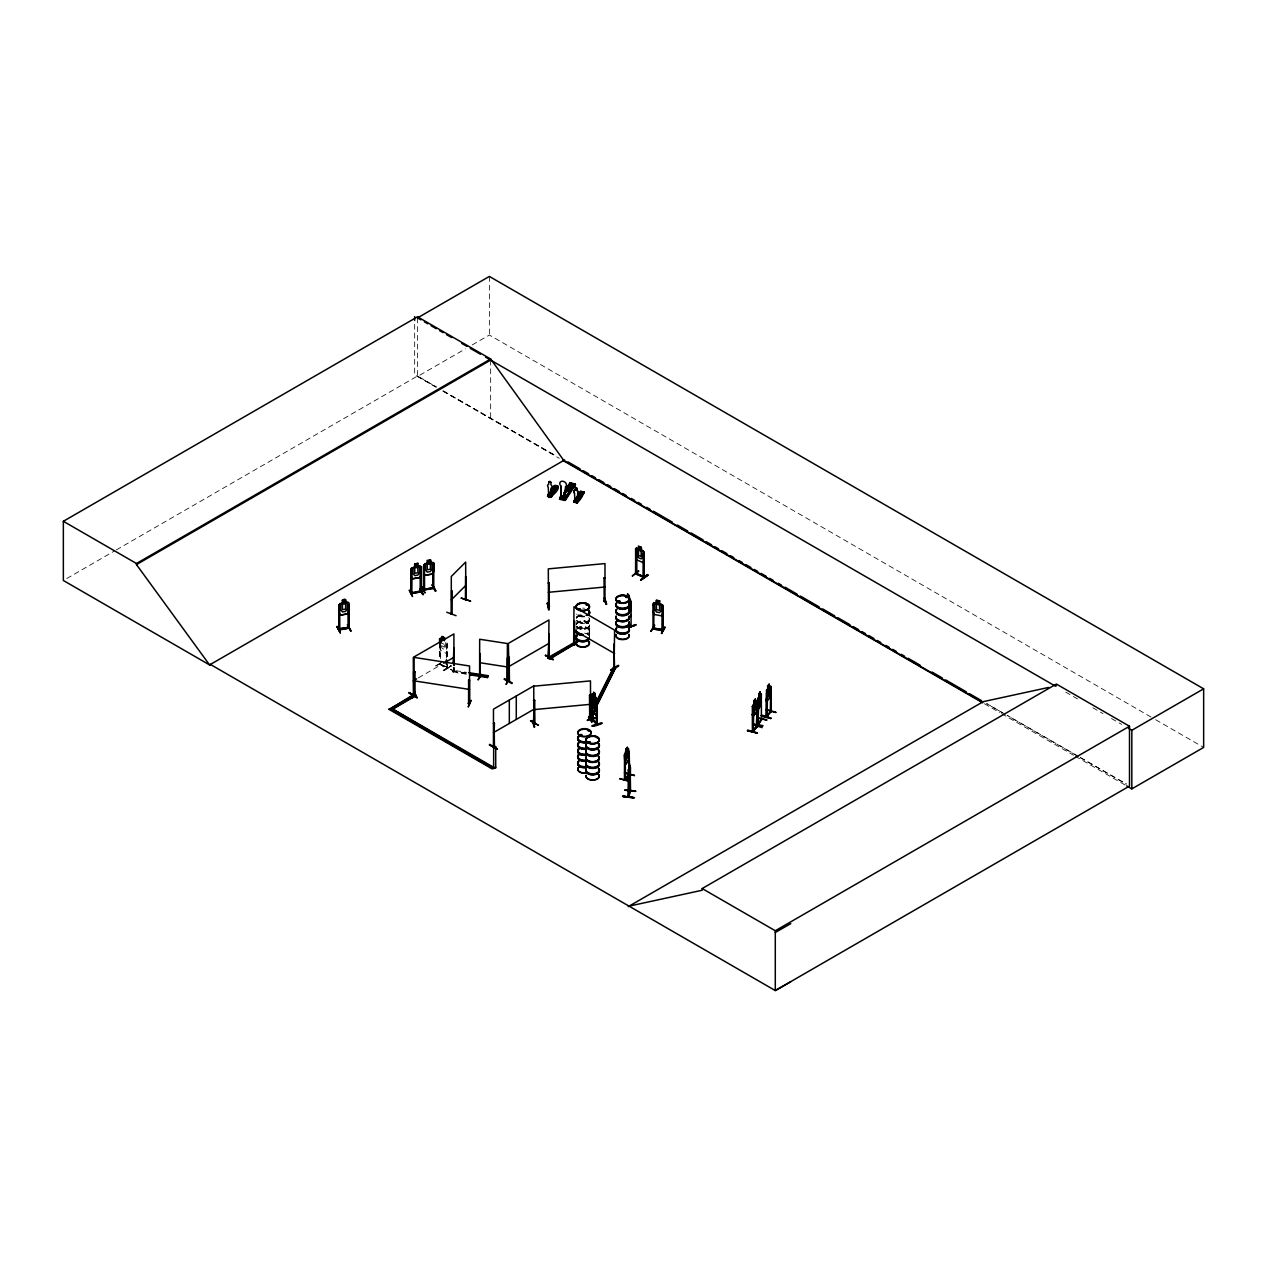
<?xml version="1.0" encoding="UTF-8"?>
<svg xmlns="http://www.w3.org/2000/svg" width="1267" height="1267" viewBox="0 0 1267 1267"><rect width="100%" height="100%" fill="white"/><g stroke="black" fill="none" stroke-linecap="round" stroke-linejoin="round"><path stroke-width="0.75" stroke-dasharray="5 3.75" d="M589.472 634.197L589.488 631.378M589.472 631.473L589.472 636.889A6.715 3.88 0 0 0 589.266 635.891M578.481 628.036L579.668 627.054M578.734 627.989L579.383 626.959M580.112 627.909L579.858 627.308M586.13 623.269L587.302 623.348L586.209 623.443M589.282 620.387L589.63 619.056M589.393 626.167L589.63 624.884M589.282 632.36L589.282 629.572M442.943 661.501L435.737 666.062M466.272 674.282L452.794 671.462L453.333 670.306L466.81 672.381M452.794 672.191L453.333 671.035L466.81 673.11M447.283 664.336L447.093 668.438L439.443 664.066M440.156 664.51L440.045 663.655M439.776 663.971C451.305 673.015 446.443 664.827 446.507 667.804M453.396 671.352L454.267 670.892L453.396 671.589M453.475 667.535L453.396 672.207L454.267 670.892M576.168 623.76C579.051 619.547 588.379 619.547 589.63 625.074M576.168 624.029C579.067 620.022 586.478 620.022 589.377 624.029M589.377 625.93C586.89 630.317 578.655 630.317 576.168 625.93M453.253 671.938L454.172 671.763L453.903 666.996M454.172 671.795L454.172 667.139M588.68 626.896L586.178 628.575M446.332 644.555L447.283 644.792L446.332 644.555L446.332 658.238M435.785 665.713L443.307 661.627M435.721 666.094L440.552 663.544M447.362 667.424L440.298 663.94L446.269 667.186M443.498 670.116C466.652 656.084 427.882 680.601 451.02 665.666M443.862 670.766L451.4 666.315M450.704 669.214L457.941 673.331M453.903 671.605L453.222 667.392M66.771 578.528L114.648 550.876M116.358 549.894L417.54 375.998L436.244 386.799M417.54 317.89L417.54 376.489L465.432 348.853M472.258 344.893L489.363 335.026L1153.968 718.737M439.506 646.724L440.251 650.05L446.142 653.424L446.998 651.048M447.013 656.67L447.077 643.256L446.206 641.72M418.379 677.877L442.056 664.209M579.906 627.909L578.702 628.131M586.162 628.353L581.015 628.733L576.865 626.896M450.355 669.34L457.989 673.664M452.794 671.462L466.272 673.553M446.998 668.438L447.013 664.494M435.991 386.942L414.673 374.684L414.673 322.388M442.817 390.87L555.263 455.534L443.054 390.727M1005.412 714.398L986.676 703.613L1005.364 714.414M1078.676 756.526L1007.122 715.364L1078.486 756.637M1080.371 757.492L1126.379 783.956M1155.694 719.719L1203.65 747.419M1065.721 692.115L1077.583 698.956M1092.835 707.762L1103.019 713.638M1111.492 718.532L1121.659 724.407M1080.181 757.603L1126.094 784.115M417.54 376.489L436.244 387.29M443.054 391.218L559.238 458.29M984.396 703.755L999.821 712.672M1001.548 713.654L1073.545 755.227M1075.255 756.225L1124.969 784.922M439.491 641.72L446.998 646.027M442.088 645.885L444.416 647.231L444.416 643.636M439.522 664.146L439.443 663.211M451.084 666.109L443.561 670.576M440.837 645.172L442.088 648.197L444.416 649.543L445.667 647.96L445.667 642.575M589.282 636.034L589.503 637.048M589.488 630.554L589.503 619.405A6.715 3.88 0 0 1 583.644 623.38A6.715 3.88 0 0 1 576.295 620.545M490.662 360.097L490.662 418.696M489.363 276.428L489.363 335.026M447.077 643.256L447.283 656.528M446.586 644.412L446.586 658.08M440.473 644.824L440.473 662.403M440.203 643.018L440.203 658.65M439.776 642.48L439.776 658.111M439.522 642.638L439.522 658.254M576.295 618.534A6.715 3.88 0 0 1 582.772 615.667M588.585 617.599A6.715 3.88 0 0 1 589.266 618.534M589.583 619.167A6.81 3.928 0 0 1 584.53 622.952A6.81 3.928 0 0 1 576.881 621.131M576.881 617.203A6.81 3.928 0 0 1 582.772 615.224M576.279 623.95A6.731 3.88 0 0 1 586.637 621.78A6.731 3.88 0 0 1 586.637 628.131A6.731 3.88 0 0 1 576.279 625.961M576.279 623.728A6.731 3.88 0 0 1 586.637 621.543A6.731 3.88 0 0 1 586.637 627.909A6.731 3.88 0 0 1 576.279 625.74M589.25 619.452A6.699 3.864 0 0 1 582.772 622.319A6.699 3.864 0 0 1 576.295 619.452M576.295 617.457A6.699 3.864 0 0 1 582.772 614.59M589.583 618.834A6.81 3.928 0 0 1 584.53 622.62A6.81 3.928 0 0 1 576.881 620.798M576.881 616.871A6.81 3.928 0 0 1 582.772 614.891M582.772 615.857A6.699 3.864 0 0 1 576.295 612.99M582.772 608.112A6.699 3.864 0 0 1 584.515 608.255M584.515 616.807A6.699 3.864 0 0 1 576.295 614.067M584.53 616.491A6.81 3.928 0 0 1 576.881 614.653M584.53 616.158A6.81 3.928 0 0 1 576.881 614.321M576.311 624.568A6.683 3.864 0 0 1 586.605 622.398A6.683 3.864 0 0 1 586.605 628.717A6.683 3.864 0 0 1 576.311 626.563M576.279 624.203A6.731 3.88 0 0 1 586.637 622.018A6.731 3.88 0 0 1 586.637 628.384A6.731 3.88 0 0 1 576.279 626.215M576.881 629.161A6.81 3.928 0 0 1 586.922 628.004A6.81 3.928 0 0 1 587.587 633.912M578.021 628.765A6.715 3.88 0 0 1 587.524 628.765A6.715 3.88 0 0 1 587.524 634.244M576.881 628.828A6.81 3.928 0 0 1 586.922 627.672A6.81 3.928 0 0 1 587.587 633.579M576.96 628.48A6.715 3.88 0 0 1 587.524 627.672A6.715 3.88 0 0 1 586.13 633.785M584.515 633.136A6.715 3.88 0 0 1 586.13 633.532M587.524 634.149A6.715 3.88 0 0 1 588.585 634.957M587.587 634.482A6.81 3.928 0 0 1 588.664 635.305"/><path stroke-width="1.5" d="M629.952 776.956L630.016 773.44M550.179 481.476L548.754 481.951L548.706 484.311A2.391 1.821 33.2 0 0 548.247 487.288L548.706 494.922L551.002 495.318L551.414 487.969A2.391 1.821 33.2 0 0 550.955 484.802L550.971 482.347M551.002 495.318L551.414 487.969M564.718 498.089L565.494 486.829A3.595 2.74 33.2 0 0 565.494 482.679A3.595 2.74 33.2 0 0 560.743 481.65A3.595 2.74 33.2 0 0 560.743 485.784L561.36 497.361L560.743 485.784M577.657 493.782L577.609 493.861A2.391 1.821 33.2 0 0 577.134 490.693L577.198 488.492L577.198 490.614A2.391 1.821 33.2 0 1 577.657 493.782L577.134 501.304L574.901 500.813L574.489 493.101A2.391 1.821 33.2 0 1 574.901 490.202L575.519 487.288M622.936 796.69C657.716 800.475 599.861 792.936 633.516 797.798M628.179 781.09L629.446 766.377M628.543 773.456L628.527 796.959L630.459 791.416M456.088 615.699L446.76 612.23M628.939 757.112L628.48 760.453C619.389 770.97 630.602 760.628 629.097 757.096M756.399 700.778L756.447 712.276L752.931 716.615L752.392 714.366M628.036 779.363L628.353 781.644L628.242 769.988M762.766 726.07L752.55 724.106L762.797 725.595M549.957 496.284L549.941 494.209M563.324 496.363L562.01 497.218L563.324 496.426M563.245 496.395L562.706 497.393M628.796 768.705L628.147 796.927L630.158 790.814L630.016 765.711M629.461 781.01L619.769 778.651M629.446 781.422L619.737 778.762M757.381 733.15L747.467 730.774L757.381 732.785M770.859 718.595C763.748 713.654 753.136 715.142 770.89 718.5M451.242 614.067L451.242 613.212M465.797 599.259L465.401 600.035L465.67 576.327L465.781 600.162L465.67 562.089L451.305 576.437L451.29 614.147M578.306 609.475L579.051 609.237M578.481 609.079L580.112 609.475M586.431 605.135L586.969 604.422M586.653 604.343L587.239 605.008L586.209 604.818M581.933 735.256L580.096 735.288M588.189 730.521L588.854 731.011M588.648 730.552L588.236 730.647M618.866 601.667L619.785 601.271M588.062 742.399L589.551 741.654M588.617 742.51L589.915 741.86M627.07 597.39L626.104 597.28L626.975 596.979M596.583 737.505L596.995 737.663M596.155 709.457C597.897 700.746 596.709 716.488 593.843 706.638M596.63 713.004L596.044 715.111L592.433 710.914L591.784 699.827L593.399 700.619M596.678 712.893L596.076 715.253L592.322 710.945L591.784 707.572M635.575 573.903L644.143 577.562L644.048 552.364L643.145 550.907L636.572 548.057L635.606 548.738L635.654 573.951L635.86 550.242L636.636 550.575L636.715 574.062L635.527 573.001L636.398 573.397M643.62 576.168L643.889 576.675M478.15 679.904L480.652 673.981M761.388 694.047L758.062 698.022L757.761 703.486L757.65 699.622L758.996 696.771M630.348 617.092L630.903 614.748M761.53 718.864L757.618 724.898L758.363 723.568M760.992 718.88L761.815 718.341L761.419 719.814L761.324 693.92L761.055 705.133L758.046 709.599M409.098 693.207C433.599 707.683 392.944 682.327 416.78 697.547M409.463 692.954L417.128 697.262M504.535 678.922L512.201 682.929M489.68 744.315L497.361 749.161L489.315 744.964M489.632 744.758L497.282 749.13M504.583 678.526L504.171 679.255L511.868 683.547M587.334 720.448L596.963 717.629M625.36 778.746L624.853 780.092L628.986 775.166L628.495 748.876L624.362 754.815L624.995 764.84M628.575 749.035L627.498 750.317L627.45 747.245L625.898 749.082L626.056 752.028L624.52 754.831L624.473 780.044L629.018 774.565M756.922 726.102L752.408 731.819L752.345 706.574L753.833 703.739L753.295 731.376L753.263 730.441L752.36 730.916L753.231 731.392M630.507 767.485L629.937 791.495L630.142 767.438L630.538 790.941M625.074 790.085L635.749 791.083L625.154 789.879M628.147 796.832L630.095 790.893M628.796 765.822L629.477 763.811L628.828 765.981M628.828 766.947L629.05 765.585M628.258 770.051L630.158 765.727M628.717 769.687L629.351 767.818L628.717 775.056M628.21 781.628L629.937 776.909M349.058 627.323L338.653 628.939L348.948 627.117M338.653 629.794L348.948 627.973M347.807 628.179L348.013 627.26M412.092 593.257C435.579 587.84 405.598 594.033 412.092 592.402M410.936 593.463L421.087 591.641M421.341 590.992L420.438 591.182C420.533 593.732 419.266 589.788 421.23 590.786M423.796 589.313L432.696 587.92L423.542 589.282M433.726 588.11L423.621 589.836M629.604 606.26L629.097 605.452L629.113 610.694M339.049 612.484L340.094 615.144L347.855 613.782L349.106 610.789L347.95 613.861L339.984 615.192L338.97 612.579M423.542 566.476L424.588 566.507L423.542 566.476L423.542 590.137L433.726 588.347L433.837 563.118L433.884 570.926L432.633 573.919L424.793 575.408L423.748 572.716M433.837 570.863L432.712 573.999L424.746 575.329L423.827 572.621M575.836 500.861L575.883 499.958M644.048 560.046L643.098 562.611L636.477 559.729L635.686 556.419L636.62 559.602M552.903 489.743L554.202 490.028L552.95 490.313M576.152 502.175L575.978 500.101L576.089 502.27L574.585 499.911L573.888 502.001L574.806 502.445M580.223 495.54L579.526 496.442L578.956 495.555M626.009 749.114L625.185 753.881L625.961 760.659L628.163 755.718L627.403 750.286M624.52 779.062L625.36 779.601L625.28 756.146M756.637 725.943L757.476 725.5L752.772 730.457M756.542 726.799L757.033 701.142L755.48 701.934M757.397 726.466L757.048 702.852L756.573 726.862M767.659 688.82L766.978 716.488L766.123 716.013L771.16 711.373M770.811 711.278L766.171 716.742M770.288 711.911L770.764 687.902L771.16 711.516L770.336 711.769M771.112 710.66L770.827 711.056M771.112 711.516L766.519 716.964L766.583 692.875M337.07 626.484L340.285 632.867L337.133 626.436M409.352 590.153L412.567 596.535L409.352 590.485M421.848 586.621L425.063 593.004L421.388 587.096M415.022 671.795L413.992 671.858L415.022 671.795L415.038 695.456C415.861 693.239 412.345 694.934 415.133 694.395M415.228 691.687L412.504 698.054M412.044 698.054L414.927 694.585M468.6 680.094L469.55 680.236L468.6 680.094L468.584 703.818L469.519 703.929L469.55 665.999L414.087 657.415L413.897 695.33L414.8 695.456M468.394 703.122L469.566 703.042M469.455 703.628L468.394 703.723L469.645 703.692M468.252 706.796L470.96 700.303M468.347 706.733L471.039 700.683M480.145 653.55L480.193 677.006L478.197 679.54M507.307 657.985L507.323 681.456M506.325 684.37L508.796 677.845M506.071 684.259L509.049 678.304M470.12 674.883L487.447 677.56L488.001 675.659L468.742 672.682M487.447 677.56L488.001 675.659M549.134 609.728L547.312 603.124L549.054 609.617M532.71 720.86L534.547 726.593M632.344 576.105L638.821 571.132M573.777 644.602L573.999 620.941L574.775 644.824L573.65 644.523L573.999 606.703L614.606 630.142L614.067 667.424M614.178 667.123L614.685 667.867L613.687 667.646M594.017 711.373L590.565 718.231L588.553 717.898L592.006 710.296M596.329 701.728L613.592 667.424L615.604 667.757L595.743 707.936M597.185 700.746L613.592 668.152C612.531 666.141 615.857 667.028 613.576 666.933M594.017 710.644L590.565 717.502L588.553 717.17M595.743 707.208L615.604 667.757M654.596 625.645L651.127 631.409M413.295 694.965L414.341 693.936L416.019 695.631L414.547 694.047L389.159 709.425L492.15 768.879L495.714 768.024L495.714 746.58L493.623 746.58M414.246 694.839L413.485 695.25L414.056 694.601M508.78 681.218L509.128 679.777M534.405 722.76L533.391 722.871M534.341 723.6C533.391 722.317 532.647 724.486 534.421 723.52L534.072 699.97L533.565 724.011L534.848 723.774M652.964 627.64L653.978 628.923L653.028 628.796L652.964 603.599L654.073 602.712L661.802 604.359M653.994 605.246L652.948 605.278L653.994 605.246L653.724 628.939M656.322 603.219L656.354 600.273L659.711 600.922L659.569 603.931L661.231 605.214L661.231 610.599L659.569 612.595L656.433 611.993L654.754 609.364L654.754 603.979L656.433 603.33L656.464 600.384L659.711 600.922M652.964 611.343L654.01 614.4L661.881 615.92L663.021 613.276M659.679 603.868L663.069 605.452L663.053 630.665L662.118 630.523M662.15 606.814L663.069 607.004L662.15 606.814L661.928 630.475L663.179 630.459M650.684 631.378L654.58 625.154M653.867 628.891L653.059 627.656M664.842 627.133L661.422 633.516L664.89 627.181M661.564 633.468L664.906 627.545M548.263 605.927L549.45 605.816L548.247 605.658M549.229 606.719L549.276 583.026L548.31 583.121L549.276 583.026M534.896 723.172L533.676 723.029L534.912 723.378M534.848 722.919L533.74 724.106L533.787 686.191L590.47 680.886L590.612 718.817L589.488 718.927L589.598 717.74C591.737 716.853 592.687 729.254 590.691 717.027M629.145 607.368L630.016 600.558L629.145 595.838L627.529 594.001L629.303 595.759L629.24 598.689L631.061 601.429L630.459 611.438M629.113 613.006L630 611.565L629.113 604.343L630.966 607.083M630.966 625.771L631.061 626.627L631.061 601.429M630.523 626.167L630.443 625.264M758.885 708.285L758.854 693.825L760.089 691.925L760.042 706.495M760.152 692.099L759.091 694.981L759.836 692.875M761.024 693.651L760.152 694.981L760.2 691.94M758.885 697.705L760.042 695.931M758.885 703.09L760.042 701.316M547.962 496.395L548.405 494.019L551.493 495.508L551.763 494.748L551.763 495.777M551.493 494.7L550.797 496.585L547.962 495.967L548.659 494.082M547.455 496.316L554.566 485.404C566.111 485.356 547.027 501.384 548.563 496.553M548.722 494.732L554.598 485.736L555.469 486.053L550.496 493.544M550.068 493.449L555.184 485.863M548.928 496.062L548.928 494.352L549.957 494.573L548.864 494.447M550.29 493.37L554.962 485.926M551.303 497.139L557.274 486.195L550.163 496.886L557.923 486.132L550.812 497.028L550.797 495.761M560.885 499.341L559.856 497.408L560.901 495.809L561.297 497.107M560.901 495.809L560.901 497.329L565.937 498.438L565.541 496.822L564.496 499.641L560.252 498.707L561.297 495.888M559.586 499.261L561.645 496.11M565.383 490.171L570.419 491.58L565.383 490.171L570.15 482.885L575.186 483.994L564.575 500.354L575.186 483.994M561.899 495.793L560.125 499.372M564.021 492.831L570.15 482.885M564.243 493.069L570.514 483.646M564.338 493.085L570.736 483.677L569.881 483.503M564.575 493.148L571.116 483.408M563.973 494.621L571.179 483.598M564.195 494.859L571.496 483.851M574.917 484.596L574.204 484.073L563.514 500.085L564.512 500.322M574.585 484.517L564.179 500.243L574.204 484.073M574.901 490.202L574.949 490.123A2.391 1.821 33.2 0 0 574.489 493.101L574.489 493.101M574.157 501.859L574.854 499.974M580.761 491.295L573.65 502.207L580.761 491.295L584.119 492.245L576.358 502.777L584.15 492.356M574.078 502.286L581.41 491.644L574.284 502.334M581.41 491.644L573.634 502.191M576.786 502.872C589.408 479.607 582.392 500.56 576.596 502.698M576.849 502.888L584.119 492.039M757.999 700.873L758.141 724.882M758.965 696.739L757.999 724.914L761.831 719.244L758.379 723.726M619.753 601.382L618.565 601.936M619.959 601.857L619.42 600.906M625.993 597.311L626.975 597.454M580.476 735.383L581.125 734.401L581.49 735.303M581.49 734.923L580.318 734.717L581.965 735.098M589.979 742.541L588.11 742.145M339.904 628.939L339.778 629.842L339.699 606.164L338.764 606.339L338.764 630L348.868 628.258M414.594 566.824L411.221 568.44L411.189 593.7L411.046 570.007L411.981 569.833L411.838 593.225M420.201 592.053L420.201 568.392L421.135 568.218L421.341 591.847L421.388 566.713L418.015 566.286M424.556 589.979L424.477 566.301M592.069 718.5L592.861 718.801M592.069 719.355L597.169 723.695L596.361 724.233M592.861 719.656L592.402 711.373M597.153 724.597L592.56 718.357M626.215 749.288L627.498 747.435M626.215 750.254L627.133 748.195M628.147 796.072L628.67 796.848L629.129 751.078L629.683 772.189L628.717 777.368L628.369 776.069M628.654 774.47L625.328 778.904M634.213 775.372L624.536 772.981L634.419 775.515M753.992 703.803L753.833 700.857L755.37 699.02L755.433 702.092M753.944 700.889L755.48 699.051M767.707 688.852L767.549 685.906L769.196 684.101L769.813 692.542L767.596 697.483L766.836 696.09M756.542 700.683L752.297 706.59M766.567 690.056L770.589 686.255M752.867 707.825L752.741 731.914L757.413 726.419M752.851 716.441L756.557 712.307L756.922 708.839M770.225 697.293L766.646 701.665L766.012 699.384M747.467 730.821L747.72 730.03L757.413 733.229M752.661 724.581L762.116 727.638M766.377 709.631L775.832 712.197M752.455 731.772L757.048 726.292M342.343 603.219L338.97 604.85L339.002 630M339.081 604.866L340.094 603.71M421.277 566.777L420.121 565.937L411.221 568.44M427.232 563.435L427.09 560.41L430.463 559.808L430.384 562.881L432.079 563.546L432.079 568.931L430.384 571.528L427.232 572.082L425.554 570.071L425.554 564.686L427.232 563.435L423.748 564.987L423.78 590.137M430.463 559.808C433.092 567.268 433.694 560.917 424.825 563.767L423.859 565.003L423.859 572.684M567.442 489.268L567.331 490.202M567.299 489.68L569.342 489.49M578.861 495.825L580.064 495.619M758.141 724.027L757.967 724.977M451.543 590.438L451.67 614.257L451.876 590.549M451.305 599.877L465.67 585.528M548.199 605.705L548.5 606.814L548.31 568.867L604.992 563.577L604.961 601.54L603.979 600.447L605.103 600.384M548.199 606.56L549.276 606.465M534.785 724.027L534.737 700.334L533.787 700.429L534.737 700.334M413.216 694.189L414.325 694.142M509.128 680.632L508.289 681.123L509.049 679.825M509.271 680.902L508.368 643.398L548.959 619.943L548.595 658.191L549.039 656.734M548.199 657.225L548.659 657.304M493.512 746.786L493.465 709.172L534.072 685.732M494.383 745.82L493.797 747.055M494.415 723.172L493.465 723.409L494.415 723.172L493.861 746.992M592.053 694.253L592.608 693.683L596.266 697.99M625.011 780.06L624.948 756.051M766.598 716.869L766.646 715.396M757.048 725.437L757.017 726.878M591.99 719.308L591.99 694.158M592.893 719.751L592.845 711.88M597.216 724.661L596.694 700.683L596.314 724.312M494.415 746.706L494.146 723.014M635.606 548.738L636.62 548.168M635.86 550.242L636.636 550.575M641.245 547.281L638.425 546.061L638.52 549.07L637.111 549.419L637.111 554.803L638.52 557.733L641.15 558.874L642.575 557.179L641.324 547.233M643.145 550.907L644.143 552.364M643.288 577.277L643.493 553.568L644.365 577.388L635.765 573.65M644.269 553.901L643.272 553.742M641.007 579.462C661.295 564.258 626.532 590.612 647.975 575.186M641.007 579.953L647.975 575.202M506.879 680.284L507.228 681.488L507.402 643.541L479.67 639.249L479.607 677.212L480.019 676.372M578.734 609.554L580.048 609.348M619.056 601.033L618.153 601.857M626.056 597.058L626.801 596.805M580.476 734.543L580.033 735.398M581.775 735.288L580.603 735.129M439.681 642.86L440.425 638.489L439.506 638.98L439.586 642.907M557.274 486.29L558.177 486.623M574.79 484.548L575.582 484.707L565.256 500.465L559.46 499.214M564.496 500.291L564.496 498.422M584.119 492.245L580.729 491.612M576.992 502.904L576.992 501.653L576.992 502.476M553.917 490.297L553.093 489.68M569.39 490.076L567.727 490.234M413.976 671.209L414.087 695.345M453.222 663.623L453.903 648.166L454.172 665.254M453.475 663.781L454.172 648.324M509.049 657.24L509.382 680.775M575.06 643.779L549.688 658.428L548.199 657.573L573.587 642.923L575.06 643.779L549.688 659.157L548.199 658.302L548.959 634.197L549.229 657.874L548.468 658.238L549.229 634.339M573.919 643.493L574.458 644.982L574.695 621.337M549.308 657.747L545.76 655.229M508.289 680.268L509.382 680.173M569.96 646.154L577.578 641.72M571.417 645.616L577.514 642.052M571.227 645.917L577.578 642.211M550.543 658.444L553.426 659.6L545.348 655.482M534.341 700.128L533.391 700.382M618.359 665.254L610.773 670.164L618.724 665.904M610.884 670.164L618.391 665.65M610.773 670.164L618.439 665.729M530.873 721.018L538.523 725.389L530.509 720.78M210.512 664.494L209.689 664.985L63.35 580.492L63.35 521.291L417.54 316.798L490.662 359.004L563.783 460.428L982.432 702.14M417.54 316.798L417.54 317.89L489.363 276.428L1203.65 688.82L1203.65 747.419L1131.827 788.882L1126.696 785.904M63.35 521.291L136.472 563.498L490.662 359.004M790.798 981.735L775.293 990.572L210.417 664.446L209.578 664.922L136.472 564.591L490.662 360.097M209.578 664.922L564.607 459.953M444.416 640.88L444.59 637.903L442.088 636.462L442.088 639.55L440.393 638.362M442.009 639.392L442.009 636.509L444.59 637.903M413.295 680.807L416.685 678.859M443.751 663.227L453.903 657.367M389.159 709.425L414.547 694.775M416.019 694.902L390.648 710.28M392.342 709.298L416.019 695.631M508.368 666.838L548.959 643.398M548.199 658.302L558.351 652.442M561.74 650.494L573.587 643.652L575.06 644.507M493.465 732.611L534.072 709.172M389.159 708.696L492.15 768.15L495.714 767.295M628.242 906.634L983.271 701.649L1048.68 687.427M629.065 906.143L702.187 890.242L702.187 888.547L1056.377 684.053L1129.499 726.26L1129.499 786.078L775.293 990.572L775.293 930.754L1129.499 726.26M1056.377 685.748L1055.554 686.239L485.562 357.151M1128.438 728.319L1131.827 730.283L1203.65 688.82M775.293 932.464L790.798 923.627M662.039 629.382C671.858 631.235 637.333 625.328 662.831 629.794M336.99 626.896L340.285 632.867M562.548 497.488L565.541 498.042L565.541 496.822M579.906 609.475L578.37 609.348M766.583 716.314L766.646 715.649M469.423 703.945L469.455 680.442M413.565 671.763L413.691 695.171M567.664 489.379L568.535 489.236M630.443 599.798L626.262 595.838M631.33 603.029L630.523 602.649M628.432 627.022L635.923 624.583L628.733 627.814M628.464 627.418L635.955 625.043L628.432 627.513M592.307 699.384C603.33 716.219 591.768 690.309 595.87 709.694L595.062 711.088L592.75 706.178L593.399 697.737L595.015 699.542M593.685 692.035L592.845 700.54L595.11 705.466L595.902 704.072C598.024 701.791 592.243 688.583 595.205 693.888L595.205 696.787M592.402 695.741L592.513 700.255M596.282 697.927L596.836 724.787L596.836 699.59M592.101 701.855L592.481 705.323L596.203 709.599M596.995 717.296L587.381 720.084M592.196 725.643C611.676 719.102 596.852 726.577 592.259 726.149M592.196 726.134L601.857 723.267M578.845 608.714L579.953 608.746M618.882 600.906L618.312 601.983M604.137 601.302L604.121 600.415M590.422 717.977L589.693 718.072M442.088 639.55L440.837 639.787L440.837 643.367M414.626 564.005L417.967 563.34L417.904 566.397L419.583 567.062L419.583 572.446L417.904 575.06L414.737 575.614L413.058 573.603L413.058 568.218L414.737 566.967L414.594 563.942L418.015 563.403M432.696 564.86L433.726 564.892L432.696 564.86L432.823 588.553L432.807 565.066M412.345 578.75L420.121 577.388M342.343 600.336L345.717 599.734L345.606 602.744L347.301 603.409L347.301 608.778L345.606 611.391L342.454 611.945L340.775 609.934L340.775 604.549L342.454 603.298L342.312 600.273C348.061 596.282 343.405 604.755 347.902 602.237L349.106 603.044L348.884 628.289M432.728 585.085L435.927 591.087L432.205 585.243M419.725 588.775L422.861 594.714L420.296 588.68M347.855 602.348L340.015 603.567M433.662 587.571L432.934 587.698M347.918 604.723L348.948 604.755L347.918 604.723L348.156 628.384M421.246 591.863L411.284 593.653M422.925 594.223L420.28 588.632L423.431 594.571M350.721 630.966L347.427 624.615L350.674 630.95M347.57 625.027L351.149 630.95M574.458 644.143L574.125 643.557M580.539 491.723L581.173 491.849M577.467 503.031L573.888 502.001M549.276 481.476L550.797 482.157M575.456 487.367L577.103 488.318M636.351 574.204L636.414 550.749M643.177 576.533L636.493 573.618L644.143 576.707M643.493 577.008L643.493 553.568M629.683 766.804L629.366 763.811M545.412 655.356L553.077 659.727M604.026 577.91L605.056 578.021L604.026 577.91L604.216 601.587M604.834 598.23L606.608 604.359L604.311 598.151M549.34 606.671L548.5 606.782M605.103 601.239C602.791 601.809 605.99 601.492 604.992 600.4M589.503 695.235L590.517 695.345L589.503 695.235L589.693 718.896M433.583 588.11L433.726 587.255M548.31 592.307L604.992 587.017M339.699 628.749L339.904 629.794M348.837 627.989L348.837 604.549M533.787 709.631L590.47 704.325M588.902 741.892L589.63 741.765M549.134 606.402L549.45 606.054M590.327 718.516L589.567 718.88M493.623 747.308L495.714 747.308M533.882 724.106L534.072 709.393M508.621 681.218L508.621 657.779M493.734 746.152L494.494 745.946M623.016 796.389L633.627 797.529M592.449 719.783L592.513 710.027M596.741 724.772L592.069 719.292M479.67 662.689L507.402 666.98M472.591 674.012L476.44 674.614M480.288 675.2L486.069 676.103M470.12 674.155L487.447 676.831M414.087 680.854L469.55 689.438M613.592 668.152L615.604 668.501M654.041 602.775L656.464 603.266M760.2 694.823L760.042 703.613L758.885 705.402L758.268 704.04M570.15 483.202L575.186 484.295M576.152 500.465L575.06 500.338L575.123 501.954M758.236 717.914L766.836 719.909M758.268 718.231L766.662 720.099M588.743 742.272L589.44 741.781M591.594 721.652L589.709 715.602M644.032 577.578L643.921 576.659M766.551 689.977L766.123 716.869M766.171 709.805L775.879 712.561M624.504 772.664L634.45 775.547M652.964 627.894C652.141 628.432 656.829 630.713 663.053 630.412M568.835 489.03L569.39 490.329L567.489 490.107M662.118 629.667L662.277 630.253M433.615 587.286L432.839 587.666M638.41 571.037L632.407 575.725M618.359 601.857L619.785 601.983L619.611 601.081M417.54 317.89L420.945 319.854M424.35 321.818L427.755 323.782M431.144 325.746L436.244 328.691M439.649 330.655L443.054 332.619M446.459 334.583L451.559 337.529M461.758 343.42L466.858 346.366M470.263 348.33L480.462 354.206M568.028 461.917L579.985 468.822M583.406 470.801L588.537 473.763M591.942 475.727L595.363 477.707M598.784 479.67L603.916 482.632M607.336 484.612L610.742 486.591M614.162 488.555L619.294 491.517M622.715 493.497L626.12 495.46M631.251 498.422L634.672 500.402M638.093 502.365L641.498 504.345M646.629 507.307L650.05 509.271M653.471 511.25L672.27 522.099M677.386 525.061L687.648 530.984M691.053 532.948L703.027 539.853M706.432 541.833L711.563 544.794M714.984 546.758L718.405 548.738M721.826 550.717L726.941 553.663M730.362 555.643L733.783 557.623M738.899 560.568L742.319 562.548M745.74 564.528L750.872 567.489M754.293 569.453L757.698 571.433M761.119 573.397L766.25 576.358M769.671 578.338L773.076 580.302M778.207 583.263L781.628 585.243M785.049 587.207L797.006 594.112M800.427 596.092L819.226 606.941M822.631 608.92L834.605 615.825M838.01 617.789L849.983 624.71M853.388 626.674L858.519 629.636M861.94 631.615L865.361 633.579M868.782 635.559L873.897 638.52M877.318 640.484L880.739 642.464M885.855 645.426L889.276 647.389M892.697 649.369L896.117 651.333M901.249 654.295L904.654 656.274M908.075 658.238L920.032 665.159M932.005 672.064L942.252 677.972M945.673 679.951L966.183 691.782M969.588 693.762L981.561 700.667M562.659 460.269L982.685 702.773M573.999 630.142L614.606 653.582M440.298 638.41L442.167 639.487M493.623 767.295L392.121 708.696L447.948 741.654M451.337 743.602L493.623 768.024L493.734 723.568M702.187 888.547L775.293 930.754M432.649 562.31L433.884 563.182M614.558 667.757L613.909 643.984M629.002 604.375L630.301 605.515M626.357 595.807L627.593 597.042L627.529 594.001M593.463 697.895L594.967 699.59M468.505 702.884L469.455 703.027L468.394 703.723M770.288 711.056L771.16 710.518L770.764 711.959L770.748 686.191L770.589 693.936M753.121 711.04L753.881 712.434L756.098 707.493L755.322 699.178M432.285 584.784L435.357 591.182L432.205 584.752M421.135 568.218L420.201 568.392M421.388 574.458L420.232 577.53L412.298 578.924L411.252 576.247M411.981 569.833L411.046 570.007M339.699 606.164L338.764 606.339M629.129 612.214L629.683 612.785L628.875 609.617M604.311 597.834L606.022 604.407M548.532 609.791L547.344 603.124M534.595 727.052L532.789 720.448L534.009 727.115M766.06 699.321L766.646 701.665M752.297 714.35L752.82 716.584M1131.827 730.283L1131.827 788.882M769.037 684.228L769.037 687.11M662.958 605.483L662.815 630.681M635.638 791.416L625.059 790.26M629.145 599.687L629.145 605.072M577.958 501.669L577.689 500.592L577.689 501.415M574.585 499.911L574.585 500.94M556.07 488.983L552.713 488.46M555.437 489.933L552.079 489.395M548.405 494.019L548.405 495.049M516.287 695.995L516.287 719.434M509.302 657.383L509.318 680.917M509.318 700.018L509.318 723.473M468.742 702.631L468.727 703.518M453.903 665.112L453.903 633.928L413.295 657.367L413.485 695.25M446.586 660.028L446.586 663.94M446.332 660.186L446.332 664.098M414.673 316.576L414.673 320.456M136.472 563.498L136.472 564.591M578.037 609.855A6.699 3.864 0 0 1 580.476 603.472A6.699 3.864 0 0 1 589.456 607.447A6.699 3.864 0 0 1 579.431 610.472M588.585 610.045A6.715 3.88 0 0 1 586.13 615.35M588.585 611.137A6.715 3.88 0 0 1 588.585 615.002M588.664 610.726A6.81 3.928 0 0 1 587.587 615.477M588.664 610.393A6.81 3.928 0 0 1 587.587 615.144M588.664 639.566A6.81 3.928 0 0 1 579.367 641.007A6.81 3.928 0 0 1 576.881 635.638M589.25 638.98A6.699 3.864 0 0 1 580.207 641.545A6.699 3.864 0 0 1 576.976 636.034M588.553 641.102A6.668 3.849 0 0 1 582.772 646.883A6.668 3.849 0 0 1 576.992 641.102M588.601 641.45A6.731 3.88 0 0 1 582.772 647.279A6.731 3.88 0 0 1 576.944 641.45M589.25 637.887A6.699 3.864 0 0 1 580.207 640.468A6.699 3.864 0 0 1 576.976 634.957M589.345 638.283A6.81 3.928 0 0 1 580.175 640.896A6.81 3.928 0 0 1 576.881 635.305M582.772 635.369A6.699 3.864 0 0 1 576.295 630.507M582.772 635.068A6.81 3.928 0 0 1 576.2 630.111M582.772 634.719A6.81 3.928 0 0 1 575.962 630.792M582.772 634.292A6.699 3.864 0 0 1 576.073 630.428M586.257 748.892A6.81 3.928 0 0 1 579.082 747.482A6.81 3.928 0 0 1 578.591 743.127M586.225 749.209A6.699 3.864 0 0 1 579.177 747.831A6.699 3.864 0 0 1 578.686 743.539M586.209 754.245A6.668 3.849 0 0 1 579.193 752.867A6.668 3.849 0 0 1 578.702 748.591M586.225 754.419A6.731 3.88 0 0 1 579.146 753.026A6.731 3.88 0 0 1 578.671 748.718M586.225 754.894A6.731 3.88 0 0 1 579.146 753.501A6.731 3.88 0 0 1 578.671 749.193M586.257 742.43A6.81 3.928 0 0 1 579.082 741.021A6.81 3.928 0 0 1 578.591 736.665M586.225 748.116A6.699 3.864 0 0 1 579.177 746.738A6.699 3.864 0 0 1 578.686 742.446M586.225 742.747A6.699 3.864 0 0 1 579.177 741.353A6.699 3.864 0 0 1 578.686 737.061M586.257 748.559A6.81 3.928 0 0 1 579.082 747.15A6.81 3.928 0 0 1 578.591 742.795M586.257 742.098A6.81 3.928 0 0 1 579.082 740.688A6.81 3.928 0 0 1 578.591 736.333M586.225 741.654A6.699 3.864 0 0 1 579.177 740.276A6.699 3.864 0 0 1 578.686 735.984M586.257 767.327A6.81 3.928 0 0 1 579.082 765.917A6.81 3.928 0 0 1 578.591 761.562M586.225 767.644A6.699 3.864 0 0 1 579.177 766.266A6.699 3.864 0 0 1 578.686 761.974M586.225 772.854A6.731 3.88 0 0 1 579.146 771.46A6.731 3.88 0 0 1 578.671 767.153M586.225 773.076A6.731 3.88 0 0 1 579.146 771.682A6.731 3.88 0 0 1 578.671 767.374M586.257 760.865A6.81 3.928 0 0 1 579.082 759.456A6.81 3.928 0 0 1 578.591 755.1M586.225 766.551A6.699 3.864 0 0 1 579.177 765.173A6.699 3.864 0 0 1 578.686 760.881M586.225 761.182A6.699 3.864 0 0 1 579.177 759.788A6.699 3.864 0 0 1 578.686 755.496M586.257 766.994A6.81 3.928 0 0 1 579.082 765.585A6.81 3.928 0 0 1 578.591 761.229M586.257 760.533A6.81 3.928 0 0 1 579.082 759.123A6.81 3.928 0 0 1 578.591 754.768M586.225 760.089A6.699 3.864 0 0 1 579.177 758.711A6.699 3.864 0 0 1 578.686 754.419M598.452 755.861A6.731 3.88 0 0 1 593.51 761.657A6.731 3.88 0 0 1 586.13 756.795M598.452 744.204A6.715 3.88 0 0 1 593.51 749.985A6.715 3.88 0 0 1 586.146 745.139M598.452 743.127A6.715 3.88 0 0 1 593.51 748.908A6.715 3.88 0 0 1 586.146 744.062M598.452 750.666A6.715 3.88 0 0 1 593.51 756.462A6.715 3.88 0 0 1 586.146 751.616M598.531 750.27A6.81 3.928 0 0 1 593.526 756.13A6.81 3.928 0 0 1 586.051 751.22M598.531 749.937A6.81 3.928 0 0 1 593.526 755.797A6.81 3.928 0 0 1 586.051 750.888M598.452 749.589A6.715 3.88 0 0 1 593.51 755.37A6.715 3.88 0 0 1 586.146 750.523M598.531 743.808A6.81 3.928 0 0 1 593.526 749.668A6.81 3.928 0 0 1 586.051 744.758M598.531 743.476A6.81 3.928 0 0 1 593.526 749.335A6.81 3.928 0 0 1 586.051 744.426M598.452 756.066A6.715 3.88 0 0 1 593.51 761.847A6.715 3.88 0 0 1 586.146 757.001M598.452 756.351A6.731 3.88 0 0 1 593.51 762.148A6.731 3.88 0 0 1 586.13 757.286M598.452 761.562A6.715 3.88 0 0 1 593.51 767.343A6.715 3.88 0 0 1 586.146 762.496M598.452 769.101A6.715 3.88 0 0 1 593.51 774.897A6.715 3.88 0 0 1 586.146 770.051M598.531 768.705A6.81 3.928 0 0 1 593.526 774.565A6.81 3.928 0 0 1 586.051 769.655M598.531 768.372A6.81 3.928 0 0 1 593.526 774.232A6.81 3.928 0 0 1 586.051 769.322M598.531 762.243A6.81 3.928 0 0 1 593.526 768.103A6.81 3.928 0 0 1 586.051 763.193M598.531 761.91A6.81 3.928 0 0 1 593.526 767.77A6.81 3.928 0 0 1 586.051 762.861M598.452 762.639A6.715 3.88 0 0 1 593.51 768.42A6.715 3.88 0 0 1 586.146 763.573M598.452 768.024A6.715 3.88 0 0 1 593.51 773.804A6.715 3.88 0 0 1 586.146 768.958M598.452 774.295A6.731 3.88 0 0 1 593.51 780.092A6.731 3.88 0 0 1 586.13 775.23M598.42 774.153A6.683 3.864 0 0 1 594.366 779.823A6.683 3.864 0 0 1 585.94 776.085M598.42 756.7A6.683 3.864 0 0 1 594.366 762.37A6.683 3.864 0 0 1 585.94 758.632M629.192 610.536A6.81 3.928 0 0 1 621.717 615.445A6.81 3.928 0 0 1 616.712 609.585M629.113 616.126A6.731 3.88 0 0 1 622.604 621.02A6.731 3.88 0 0 1 616.11 616.126M629.192 604.058A6.81 3.928 0 0 1 621.717 608.984A6.81 3.928 0 0 1 616.712 603.124M629.192 610.203A6.81 3.928 0 0 1 621.717 615.113A6.81 3.928 0 0 1 616.712 609.253M629.192 603.726A6.81 3.928 0 0 1 621.717 608.651A6.81 3.928 0 0 1 616.712 602.791M629.097 604.454A6.715 3.88 0 0 1 622.604 609.332A6.715 3.88 0 0 1 616.126 604.454M629.081 603.377A6.699 3.864 0 0 1 622.604 608.239A6.699 3.864 0 0 1 616.142 603.377M629.081 610.916A6.699 3.864 0 0 1 622.604 615.794A6.699 3.864 0 0 1 616.142 610.916M629.097 609.839A6.715 3.88 0 0 1 622.604 614.717A6.715 3.88 0 0 1 616.126 609.839M629.113 616.332A6.731 3.88 0 0 1 622.604 621.226A6.731 3.88 0 0 1 616.11 616.332M629.192 628.97A6.81 3.928 0 0 1 621.717 633.88A6.81 3.928 0 0 1 616.712 628.02M629.081 616.934A6.699 3.864 0 0 1 622.604 621.812A6.699 3.864 0 0 1 616.142 616.934M629.065 634.403A6.683 3.864 0 0 1 622.604 639.265A6.683 3.864 0 0 1 616.142 634.403M629.113 616.601A6.731 3.88 0 0 1 622.604 621.495A6.731 3.88 0 0 1 616.11 616.601M629.192 622.493A6.81 3.928 0 0 1 621.717 627.418A6.81 3.928 0 0 1 616.712 621.559M629.192 628.638A6.81 3.928 0 0 1 621.717 633.548A6.81 3.928 0 0 1 616.712 627.688M629.192 622.16A6.81 3.928 0 0 1 621.717 627.086A6.81 3.928 0 0 1 616.712 621.21M629.097 622.889A6.715 3.88 0 0 1 622.604 627.767A6.715 3.88 0 0 1 616.126 622.889M629.081 621.812A6.699 3.864 0 0 1 622.604 626.674A6.699 3.864 0 0 1 616.142 621.812M629.081 629.351A6.699 3.864 0 0 1 622.604 634.229A6.699 3.864 0 0 1 616.142 629.351M629.097 628.274A6.715 3.88 0 0 1 622.604 633.152A6.715 3.88 0 0 1 616.126 628.274M629.113 634.767A6.731 3.88 0 0 1 622.604 639.661A6.731 3.88 0 0 1 616.11 634.767M770.637 693.888L770.273 697.357L770.748 693.92M595.585 710.803L594.175 706.527L592.782 707.746L593.843 705.497L592.829 701.079L594.16 705.212L595.522 704.104L594.508 706.273L595.585 710.803M761.404 715.475L771.128 718.278L761.404 715.475M561.693 498.865L561.598 496.442L563.229 496.632L561.693 496.3L561.693 498.865M563.229 499.198L563.15 496.775L563.229 499.198M627.403 751.252L625.961 752.962L625.961 758.347L627.403 756.637L627.403 751.252M755.069 699.97L754.15 702.029L755.069 699.97M768.784 685.019L767.865 687.078L768.784 685.019M755.322 703.027L753.881 704.737L753.881 710.122L755.322 708.411L755.322 703.027M769.037 688.076L767.596 689.786L767.596 695.171L769.037 693.461L769.037 688.076M461.315 598.04L470.659 601.144L461.204 598.151M439.776 640.532L440.473 640.912L439.776 640.532M429.83 560.568L427.803 560.933L427.803 561.899L429.83 561.534L429.83 560.568M417.334 564.1L415.307 564.464L415.307 565.415L417.334 565.066L417.334 564.1M430.384 563.831L427.232 564.401L427.232 569.77L430.384 569.216L430.384 563.831M417.904 567.363L414.737 567.917L414.737 573.302L417.904 572.747L417.904 567.363M345.052 600.431L343.024 600.796L343.024 601.746L345.052 601.397L345.052 600.431M345.606 603.694L342.454 604.248L342.454 609.633L345.606 609.079L345.606 603.694M574.062 644.38L574.157 644.38M658.998 601.429L656.987 601.033L656.987 601.999L658.998 602.395L658.998 601.429M659.569 604.897L656.433 604.296L656.433 609.68L659.569 610.282L659.569 604.897M574.141 485.594L569.105 484.485L574.141 485.594M573.444 486.655L568.408 485.562L573.444 486.655M572.399 488.254L567.363 487.162L572.399 488.254M571.465 489.664L566.428 488.571L571.465 489.664M557.227 487.209L553.869 486.48L557.227 487.209M583.422 493.101L580.064 492.372L583.422 493.101M556.767 487.922L553.41 487.193L556.767 487.922M582.947 493.813L579.589 493.085L582.947 493.813M582.25 494.874L578.892 494.146L582.25 494.874M581.632 495.825L578.275 495.096L581.632 495.825M554.74 490.994L551.383 490.266L554.74 490.994M580.935 496.886L577.578 496.157L580.935 496.886M640.69 547.613L638.996 546.885L640.69 548.579L640.69 547.613M641.15 551.177L638.52 550.036L638.52 555.421L641.15 556.561L641.15 551.177M444.004 638.251L442.5 637.38L444.004 639.202L444.004 638.251M628.844 596.028L627.783 594.967L628.844 596.979L628.844 596.028M594.793 699.732L593.827 698.64L594.793 700.699L594.793 699.732M595.062 703.391L593.558 701.712L593.558 707.081L595.062 708.776L595.062 703.391M594.841 694.11L593.89 693.001L594.841 695.06L594.841 694.11M595.11 697.769L593.621 696.074L593.621 701.459L595.11 703.153L595.11 697.769M579.415 609.95A6.731 3.88 0 0 0 589.503 606.576A6.731 3.88 0 0 0 579.415 603.219A6.731 3.88 0 0 0 579.415 609.95M579.415 610.14A6.731 3.88 0 0 0 589.503 606.766A6.731 3.88 0 0 0 579.415 603.409A6.731 3.88 0 0 0 579.415 610.14M581.125 735.842A6.715 3.88 0 0 0 591.198 732.484A6.715 3.88 0 0 0 581.125 729.127A6.715 3.88 0 0 0 581.125 735.842M581.157 736.38A6.668 3.849 0 0 0 591.166 733.055A6.668 3.849 0 0 0 581.157 729.713A6.668 3.849 0 0 0 581.157 736.38M579.193 753.833A6.668 3.849 0 0 0 586.209 755.195A6.683 3.864 0 0 1 579.177 753.849A6.683 3.864 0 0 1 578.702 749.557A6.668 3.849 0 0 0 579.193 753.833M589.282 742.985A6.683 3.864 0 0 0 599.323 739.643A6.683 3.864 0 0 0 589.282 736.301A6.683 3.864 0 0 0 589.282 742.985M587.904 742.905A6.668 3.849 0 0 0 599.069 741.179A6.668 3.849 0 0 0 590.897 736.46A6.668 3.849 0 0 0 587.904 742.905M589.266 743.222A6.731 3.88 0 0 0 599.354 739.849A6.731 3.88 0 0 0 589.266 736.491A6.731 3.88 0 0 0 589.266 743.222M619.262 602.3A6.683 3.864 0 0 0 629.303 598.958A6.683 3.864 0 0 0 619.262 595.617A6.683 3.864 0 0 0 619.262 602.3M619.262 602.854A6.699 3.864 0 0 0 629.303 599.497A6.699 3.864 0 0 0 619.262 596.155A6.699 3.864 0 0 0 619.262 602.854M619.246 602.538A6.731 3.88 0 0 0 629.335 599.164A6.731 3.88 0 0 0 619.246 595.807A6.731 3.88 0 0 0 619.246 602.538"/></g></svg>
